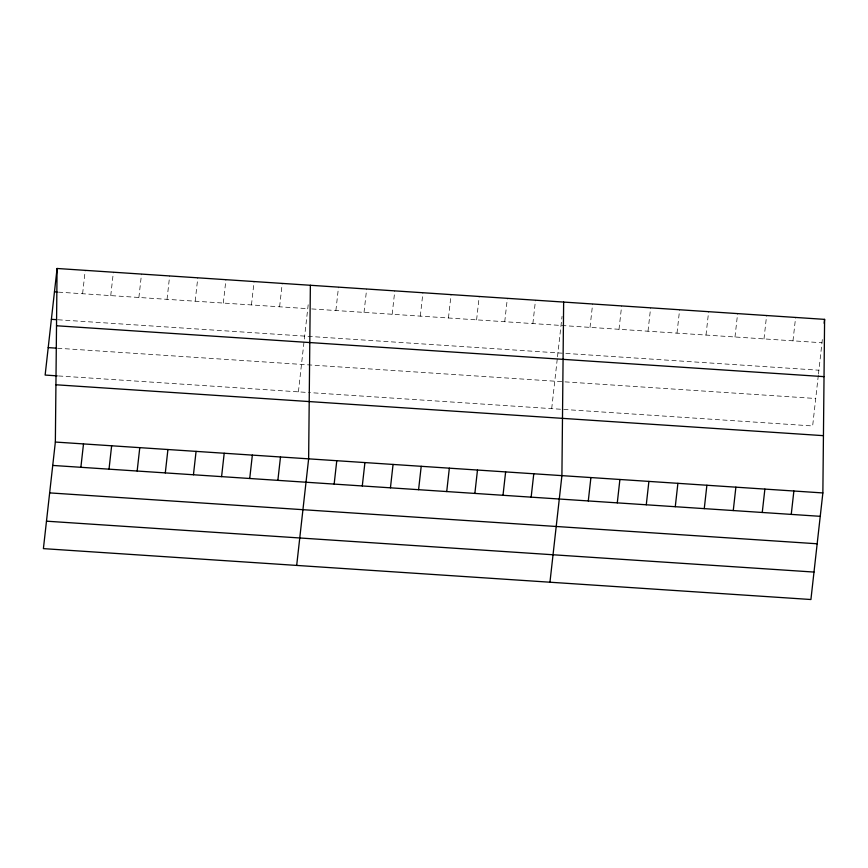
<?xml version="1.0" encoding="UTF-8"?>
<svg xmlns="http://www.w3.org/2000/svg" width="868" height="868" viewBox="0 0 868 868"><rect width="100%" height="100%" fill="white"/><g stroke="black" fill="none" stroke-linecap="round" stroke-linejoin="round"><path stroke-width="0.65" stroke-dasharray="4.34 3.25" d="M82.601 293.731L85.227 270.349M110.746 295.597L113.372 272.216M138.891 297.464L141.517 274.082M167.036 299.33L169.651 275.948M195.17 301.196L197.796 277.814M223.315 303.062L225.94 279.68M251.46 304.928L254.085 281.547M279.604 306.795L282.219 283.413M298.408 391.859L308.183 304.766M335.883 310.527L338.509 287.134M364.028 312.393L366.654 289.001M392.173 314.259L394.788 290.867M420.307 316.126L422.933 292.733M448.452 317.992L451.078 294.599M476.597 319.858L479.223 296.465M504.742 321.724L507.357 298.332M532.876 323.59L535.502 300.198M551.69 408.654L557.365 358.05M557.506 356.77L562.041 316.353M590.012 327.377L592.638 303.984M619.014 329.298L621.64 305.916M648.005 331.218L650.631 307.836M676.997 333.138L679.622 309.757M705.999 335.07L708.624 311.677M734.99 336.99L737.616 313.598M763.992 338.911L766.607 315.518M792.983 340.831L795.609 317.449M818.318 375.356L812.643 425.949L311.807 392.748M818.47 374.065L822.419 338.856M58.481 292.136L307.739 308.661M311.764 308.932L821.974 342.751M58.08 319.771L564.536 353.341M565.849 353.428L818.893 370.213M57.592 348.231L815.725 398.499M58.536 375.952L310.473 392.661"/><path stroke-width="1.3" d="M55.357 442.051L57.082 268.483L824.6 319.37L822.864 492.937L810.918 599.517L43.4 548.63L55.357 442.051L822.864 492.937M310.364 285.268L308.639 458.846L296.682 565.426M563.647 302.064L561.911 475.631L549.954 582.222M57.082 268.483L45.136 375.063L57.19 375.866M80.876 467.299L83.502 443.917M109.021 469.165L111.636 445.783M137.155 471.031L139.781 447.649M165.3 472.897L167.925 449.515M193.445 474.763L196.07 451.382M221.59 476.63L224.204 453.248M249.724 478.496L252.349 455.114M277.869 480.362L280.494 456.98M334.158 484.094L336.773 460.713M362.292 485.961L364.918 462.568M390.437 487.827L393.063 464.434M418.582 489.693L421.208 466.3M446.727 491.559L449.342 468.167M474.861 493.425L477.487 470.033M503.006 495.292L505.632 471.899M531.151 497.158L533.777 473.765M588.287 500.944L590.913 477.552M617.278 502.865L619.904 479.483M646.28 504.785L648.895 481.404M675.271 506.706L677.897 483.324M704.263 508.637L706.888 485.245M733.265 510.558L735.88 487.165M762.256 512.478L764.882 489.096M791.247 514.399L793.873 491.017M824.166 323.265L824.6 319.37M54.467 291.865L57.147 292.049M51.386 319.326L56.745 319.674M56.518 325.76L824.025 376.647M48.207 347.612L56.246 348.144M55.932 384.774L823.439 435.66M52.731 465.432L820.249 516.319M49.65 492.894L817.168 543.78M46.481 521.18L813.989 572.066"/></g></svg>
